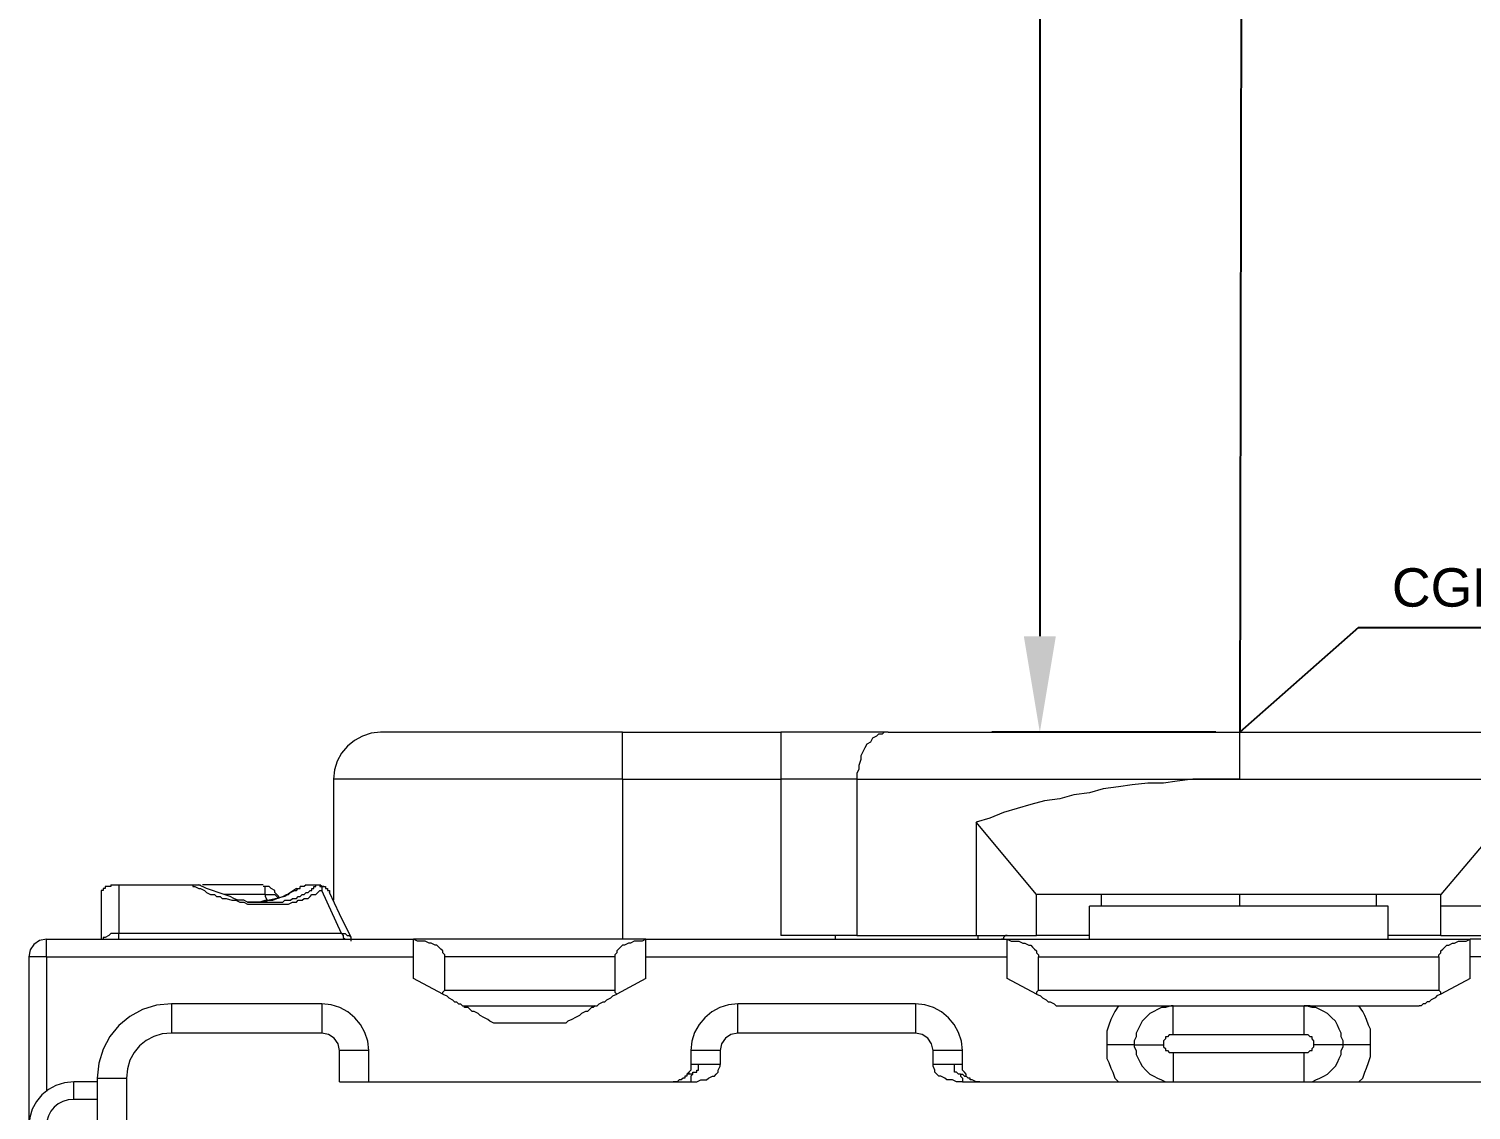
# Model space of a CAD drawing. Header units: millimetres. Extents: x 62 to 1873, y 998 to 1938.
# Drawn here: x 1383.45 to 1420.99, y 1469.76 to 1497.91 of the extents above; entities that cross this region are included whole.
import ezdxf

# ---------------------------------------------------------------- set-up
doc = ezdxf.new("R2010")
doc.units = ezdxf.units.MM
doc.layers.add('AM60', color=3, linetype='Continuous', lineweight=25)
doc.layers.add('AM_6', color=3, linetype='Continuous', lineweight=25)
doc.styles.get("Standard").update_dxf_attribs({"font": 'arial.ttf'})
doc.dimstyles.new('ISO-25', dxfattribs={"dimtxt": 2.5, "dimasz": 2.5, "dimexe": 1.25, "dimexo": 0.625, "dimtad": 1, "dimtxsty": 'Standard', "dimcen": 2.5, "dimadec": 0, "dimazin": 0, "dimtfac": 1, "dimtmove": 0, "dimatfit": 3, "dimfxl": 1, "dimarcsym": 0})

# ---------------------------------------------------------------- blocks, each defined once
blk = doc.blocks.new('A$C7FD7605A')
at = {"layer": 'AM_6', "lineweight": 9}
for points in [[(13.365, 62.876), (13.075, 62.846), (12.802, 62.759), (12.553, 62.622), (12.335, 62.442), (12.154, 62.225), (12.016, 61.976), (11.929, 61.704), (11.899, 61.413)], [(20.932, 62.876), (20.566, 62.876), (20.262, 62.876), (19.896, 62.876), (19.591, 62.876), (19.221, 62.876), (18.917, 62.876), (18.551, 62.876), (18.246, 62.876), (17.941, 62.876), (17.636, 62.876), (17.332, 62.876), (17.027, 62.876), (16.722, 62.876), (16.478, 62.876), (16.173, 62.876), (15.93, 62.876), (15.682, 62.876), (15.438, 62.876), (15.194, 62.876), (15.011, 62.876), (14.768, 62.876), (14.585, 62.876), (14.402, 62.876), (14.28, 62.876), (14.097, 62.876), (13.975, 62.876), (13.853, 62.876), (13.731, 62.876), (13.609, 62.876), (13.548, 62.876), (13.487, 62.876), (13.426, 62.876), (13.365, 62.876)], [(20.932, 62.876), (25.874, 62.876)], [(29.23, 62.876), (28.986, 62.876), (28.804, 62.876), (28.56, 62.876), (28.316, 62.876), (28.072, 62.876), (27.828, 62.876), (27.523, 62.876), (27.28, 62.876), (26.971, 62.876), (26.727, 62.876), (26.422, 62.876), (26.178, 62.876), (25.874, 62.876)], [(29.23, 62.876), (29.596, 62.876), (29.962, 62.876), (30.389, 62.876), (30.815, 62.876), (31.185, 62.876), (31.612, 62.876), (32.038, 62.876), (32.526, 62.876), (32.953, 62.876), (33.379, 62.876), (33.867, 62.876), (34.355, 62.876), (34.785, 62.876), (35.273, 62.876), (35.761, 62.876), (36.248, 62.876), (36.736, 62.876), (37.224, 62.876), (37.711, 62.876), (38.199, 62.876), (38.691, 62.876), (39.178, 62.876), (39.666, 62.876), (40.215, 62.876)], [(40.215, 62.876), (57.912, 62.876)], [(11.899, 61.413), (11.899, 57.626)], [(40.215, 61.413), (39.727, 61.413), (39.239, 61.413), (38.751, 61.413), (38.26, 61.352), (37.833, 61.291), (37.346, 61.291), (36.858, 61.231), (36.431, 61.17), (35.944, 61.109), (35.517, 60.987), (35.029, 60.926), (34.599, 60.8), (34.111, 60.739), (33.684, 60.617), (33.257, 60.495), (32.831, 60.373), (32.404, 60.19), (31.977, 60.068)], [(40.215, 61.413), (49.549, 61.413)], [(49.549, 61.413), (46.501, 57.809)], [(33.867, 57.809), (31.977, 60.068)], [(31.977, 60.068), (31.977, 56.529)], [(4.945, 58.114), (4.945, 58.053), (4.884, 58.053), (4.823, 58.053), (4.762, 58.053), (4.762, 57.992), (4.702, 57.992), (4.702, 57.931), (4.641, 57.931), (4.641, 57.87), (4.641, 57.809), (4.641, 57.748)], [(4.641, 57.748), (4.641, 56.407)], [(4.945, 58.114), (5.006, 58.114), (5.067, 58.114), (5.128, 58.114), (5.189, 58.114)], [(5.189, 58.114), (7.506, 58.114)], [(7.506, 58.114), (7.567, 58.114), (7.628, 58.114), (7.689, 58.114), (7.75, 58.114)], [(9.582, 57.565), (9.46, 57.565), (9.338, 57.565), (9.216, 57.565), (9.094, 57.626), (8.912, 57.626), (8.79, 57.687), (8.668, 57.748), (8.485, 57.809), (8.302, 57.87), (8.115, 57.931), (7.932, 57.992), (7.689, 58.114)], [(9.704, 58.114), (9.521, 58.114), (9.338, 58.114), (9.094, 58.114), (8.851, 58.114), (8.668, 58.114), (8.424, 58.114), (8.241, 58.114), (7.993, 58.114), (7.81, 58.114)], [(9.216, 57.565), (9.338, 57.565), (9.46, 57.565), (9.521, 57.565), (9.582, 57.565), (9.643, 57.565), (9.704, 57.565), (9.765, 57.565), (9.826, 57.565), (9.887, 57.565), (9.948, 57.565), (10.009, 57.565), (10.07, 57.565), (10.131, 57.565), (10.192, 57.565), (10.253, 57.565), (10.314, 57.565), (10.375, 57.626), (10.436, 57.626), (10.557, 57.626), (10.618, 57.687), (10.74, 57.687), (10.801, 57.748), (10.862, 57.748), (10.923, 57.809), (10.984, 57.809), (11.045, 57.87), (11.106, 57.87), (11.167, 57.931), (11.228, 57.931), (11.228, 57.992), (11.289, 57.992), (11.289, 58.053), (11.35, 58.053), (11.35, 58.114)], [(10.74, 57.992), (10.557, 57.87), (10.375, 57.748), (10.131, 57.687), (9.887, 57.626), (9.704, 57.565), (9.46, 57.565)], [(9.521, 57.565), (9.582, 57.565), (9.765, 57.626), (10.009, 57.626), (10.131, 57.687), (10.314, 57.748), (10.436, 57.809), (10.497, 57.809), (10.557, 57.87), (10.679, 57.931), (10.74, 57.931), (10.801, 57.992), (10.862, 57.992), (10.862, 58.053)], [(9.765, 57.809), (9.765, 57.87), (9.765, 57.931), (9.765, 57.992), (9.765, 58.053), (9.704, 58.053)], [(10.192, 57.687), (10.192, 57.748), (10.131, 57.809), (10.07, 57.87), (10.07, 57.931), (9.948, 57.992), (9.887, 58.053), (9.826, 58.053), (9.704, 58.053)], [(9.765, 57.809), (9.765, 57.748), (9.826, 57.626)], [(9.765, 57.809), (9.826, 57.809), (9.887, 57.809), (9.948, 57.809), (10.009, 57.809), (10.07, 57.809), (10.131, 57.748), (10.192, 57.687)], [(10.74, 57.992), (10.801, 57.992), (10.862, 57.992), (10.862, 58.053)], [(11.045, 58.114), (10.984, 58.053), (10.923, 58.053), (10.862, 58.053)], [(11.045, 58.114), (11.35, 58.114)], [(11.35, 58.114), (11.411, 58.114)], [(11.411, 58.114), (11.472, 58.114), (11.472, 58.053), (11.533, 58.053)], [(11.411, 58.114), (11.472, 58.114)], [(11.594, 58.053), (11.533, 58.053), (11.472, 58.114)], [(11.533, 58.053), (11.533, 57.992), (11.533, 57.931)], [(11.533, 58.053), (11.594, 58.053)], [(11.594, 58.053), (11.655, 58.053), (11.655, 57.992), (11.716, 57.992), (11.716, 57.931), (11.777, 57.931), (11.777, 57.87)], [(12.451, 56.468), (12.085, 57.2), (11.777, 57.87)], [(46.501, 57.809), (33.867, 57.809)], [(33.867, 56.529), (33.867, 57.809)], [(35.883, 57.809), (35.883, 57.443)], [(44.486, 57.443), (44.486, 57.809)], [(46.501, 57.443), (46.501, 57.809)], [(9.826, 57.565), (9.704, 57.565), (9.582, 57.565)], [(44.851, 57.443), (44.668, 57.443), (44.486, 57.443), (44.303, 57.443), (44.059, 57.443), (43.876, 57.443), (43.632, 57.443), (43.388, 57.443), (43.144, 57.443), (42.84, 57.443), (42.596, 57.443), (42.352, 57.443), (42.043, 57.443), (41.8, 57.443), (41.495, 57.443), (41.19, 57.443), (40.946, 57.443), (40.641, 57.443), (40.336, 57.443), (40.032, 57.443), (39.727, 57.443), (39.483, 57.443), (39.178, 57.443), (38.873, 57.443), (38.569, 57.443), (38.321, 57.443), (38.016, 57.443), (37.772, 57.443), (37.528, 57.443), (37.224, 57.443), (36.98, 57.443), (36.736, 57.443), (36.492, 57.443), (36.309, 57.443), (36.065, 57.443), (35.883, 57.443), (35.7, 57.443), (35.517, 57.443)], [(35.517, 56.407), (35.517, 57.443)], [(44.851, 56.407), (44.851, 57.443)], [(49.061, 57.443), (46.501, 57.443)], [(46.501, 56.529), (46.501, 57.443)], [(2.93, 56.407), (2.716, 56.364), (2.541, 56.247), (2.424, 56.073), (2.381, 55.858)], [(2.93, 56.407), (14.402, 56.407)], [(5.189, 56.59), (5.128, 56.59), (5.006, 56.59), (4.945, 56.59), (4.884, 56.529), (4.762, 56.468), (4.702, 56.468), (4.702, 56.407)], [(5.128, 56.407), (5.189, 56.407), (5.189, 56.468), (5.189, 56.529), (5.189, 56.59)], [(12.146, 56.59), (12.207, 56.529), (12.207, 56.468), (12.268, 56.407), (12.329, 56.407), (12.39, 56.407)], [(12.146, 56.59), (12.207, 56.59), (12.268, 56.59), (12.329, 56.529), (12.39, 56.529), (12.451, 56.468)], [(12.451, 56.346), (12.451, 56.407), (12.451, 56.468)], [(15.377, 55.858), (15.377, 55.919), (15.316, 55.98), (15.316, 56.041), (15.255, 56.102), (15.194, 56.163), (15.133, 56.224), (15.072, 56.224), (14.95, 56.285), (14.889, 56.285), (14.768, 56.346), (14.646, 56.346), (14.524, 56.346), (14.402, 56.407)], [(21.664, 56.407), (14.402, 56.407)], [(14.402, 55.184), (14.402, 56.407)], [(21.664, 56.407), (21.542, 56.346), (21.42, 56.346), (21.298, 56.346), (21.176, 56.285), (21.115, 56.285), (20.993, 56.224), (20.932, 56.224), (20.871, 56.163), (20.81, 56.102), (20.749, 56.041), (20.749, 55.98), (20.688, 55.919), (20.688, 55.858)], [(21.664, 56.407), (32.953, 56.407)], [(21.664, 55.184), (21.664, 56.407)], [(28.255, 56.529), (28.072, 56.529), (27.889, 56.529), (27.706, 56.529), (27.462, 56.529), (27.28, 56.529), (27.032, 56.529), (26.849, 56.529), (26.605, 56.529), (26.361, 56.529), (26.118, 56.529), (25.874, 56.529)], [(27.584, 56.407), (27.584, 56.529)], [(28.255, 56.529), (28.682, 56.529), (29.108, 56.529), (29.596, 56.529), (30.023, 56.529), (30.51, 56.529), (31.002, 56.529), (31.49, 56.529), (31.977, 56.529)], [(31.977, 56.529), (33.867, 56.529)], [(32.038, 56.407), (32.038, 56.468), (32.038, 56.529)], [(32.953, 56.529), (32.892, 56.529), (32.831, 56.468), (32.831, 56.407), (32.77, 56.407)], [(32.953, 56.407), (33.075, 56.346), (33.197, 56.346), (33.318, 56.346), (33.44, 56.285), (33.501, 56.285), (33.623, 56.224), (33.684, 56.224), (33.745, 56.163), (33.806, 56.102), (33.867, 56.041), (33.867, 55.98), (33.928, 55.919), (33.928, 55.858)], [(32.953, 56.407), (47.415, 56.407)], [(32.953, 55.184), (32.953, 56.407)], [(35.517, 56.529), (35.273, 56.529), (35.09, 56.529), (34.907, 56.529), (34.785, 56.529), (34.599, 56.529), (34.477, 56.529), (34.355, 56.529), (34.233, 56.529), (34.172, 56.529), (34.05, 56.529), (33.989, 56.529), (33.928, 56.529), (33.867, 56.529)], [(46.501, 56.529), (46.44, 56.529), (46.379, 56.529), (46.318, 56.529), (46.196, 56.529), (46.135, 56.529), (46.01, 56.529), (45.888, 56.529), (45.766, 56.529), (45.583, 56.529), (45.461, 56.529), (45.278, 56.529), (45.095, 56.529), (44.851, 56.529)], [(46.44, 55.858), (46.44, 55.919), (46.501, 55.98), (46.501, 56.041), (46.562, 56.102), (46.623, 56.163), (46.684, 56.224), (46.745, 56.224), (46.867, 56.285), (46.928, 56.285), (47.05, 56.346), (47.172, 56.346), (47.294, 56.346), (47.415, 56.407)], [(46.501, 56.529), (51.869, 56.529)], [(58.765, 56.407), (47.415, 56.407)], [(47.415, 55.184), (47.415, 56.407)], [(2.381, 55.858), (2.381, 50.547)], [(15.377, 54.818), (15.377, 55.858)], [(20.688, 55.858), (20.688, 54.818)], [(33.928, 54.818), (33.928, 55.858)], [(46.44, 55.858), (46.44, 54.818)], [(15.316, 54.696), (14.402, 55.184)], [(21.664, 55.184), (20.749, 54.696)], [(33.867, 54.696), (32.953, 55.184)], [(47.415, 55.184), (46.501, 54.696)], [(15.316, 54.696), (15.316, 54.757), (15.377, 54.818)], [(15.316, 54.696), (15.438, 54.635), (15.499, 54.574), (15.621, 54.513), (15.682, 54.453), (15.743, 54.453), (15.808, 54.392), (15.869, 54.392), (15.93, 54.331), (15.991, 54.331)], [(20.079, 54.331), (20.14, 54.331), (20.201, 54.392), (20.323, 54.453), (20.383, 54.453), (20.444, 54.513), (20.566, 54.574), (20.627, 54.635), (20.749, 54.696)], [(20.688, 54.818), (20.688, 54.757), (20.749, 54.696)], [(33.928, 54.818), (33.867, 54.757), (33.867, 54.696)], [(33.867, 54.696), (33.989, 54.635), (34.05, 54.574), (34.172, 54.513), (34.233, 54.453), (34.294, 54.453), (34.416, 54.392), (34.477, 54.331), (34.538, 54.331)], [(46.501, 54.696), (46.379, 54.635), (46.318, 54.574), (46.196, 54.513), (46.135, 54.453), (46.071, 54.453), (46.01, 54.392), (45.949, 54.392), (45.888, 54.331), (45.827, 54.331)], [(46.501, 54.696), (46.501, 54.757), (46.44, 54.818)], [(6.835, 54.392), (6.368, 54.345), (5.933, 54.21), (5.54, 53.996), (5.197, 53.713), (4.914, 53.37), (4.701, 52.975), (4.566, 52.54), (4.519, 52.071)], [(11.533, 54.392), (6.835, 54.392)], [(13, 52.929), (12.969, 53.219), (12.882, 53.491), (12.746, 53.74), (12.565, 53.957), (12.347, 54.138), (12.098, 54.274), (11.825, 54.361), (11.533, 54.392)], [(16.905, 53.782), (16.783, 53.843), (16.722, 53.904), (16.6, 53.965), (16.478, 54.026), (16.417, 54.087), (16.295, 54.148), (16.234, 54.148), (16.173, 54.209), (16.112, 54.27), (16.052, 54.27), (15.991, 54.27), (15.991, 54.331)], [(15.991, 54.331), (20.079, 54.331)], [(20.079, 54.331), (20.018, 54.27), (19.957, 54.27), (19.896, 54.209), (19.835, 54.148), (19.774, 54.148), (19.652, 54.087), (19.591, 54.026), (19.465, 53.965), (19.343, 53.904), (19.221, 53.843), (19.16, 53.782)], [(24.533, 54.392), (24.242, 54.361), (23.969, 54.274), (23.72, 54.138), (23.502, 53.957), (23.321, 53.74), (23.183, 53.491), (23.096, 53.219), (23.066, 52.929)], [(30.084, 54.392), (24.533, 54.392)], [(31.551, 52.929), (31.52, 53.219), (31.433, 53.491), (31.295, 53.74), (31.114, 53.957), (30.896, 54.138), (30.647, 54.274), (30.374, 54.361), (30.084, 54.392)], [(34.538, 54.331), (45.827, 54.331)], [(38.138, 54.331), (38.077, 54.331), (37.894, 54.27), (37.772, 54.27), (37.65, 54.209), (37.528, 54.148), (37.407, 54.087), (37.285, 53.965), (37.163, 53.843), (37.102, 53.721), (37.041, 53.599), (36.98, 53.477), (36.98, 53.355), (36.919, 53.233), (36.919, 53.172), (36.919, 53.111)], [(43.449, 53.111), (43.449, 53.172), (43.449, 53.233), (43.388, 53.355), (43.388, 53.477), (43.327, 53.599), (43.266, 53.721), (43.205, 53.843), (43.083, 53.965), (42.962, 54.087), (42.84, 54.148), (42.718, 54.209), (42.596, 54.27), (42.474, 54.27), (42.287, 54.331), (42.226, 54.331)], [(42.413, 54.331), (42.352, 54.331), (42.287, 54.331), (42.226, 54.331)], [(13, 51.949), (13, 52.929)], [(23.066, 52.929), (23.066, 52.498)], [(31.551, 52.498), (31.551, 52.929)], [(36.919, 53.111), (36.858, 53.111), (36.797, 53.111), (36.736, 53.111), (36.614, 53.111), (36.553, 53.111), (36.431, 53.111), (36.37, 53.111), (36.248, 53.111), (36.126, 53.111), (36.065, 53.111)], [(36.919, 53.111), (36.98, 53.111), (37.041, 53.111), (37.102, 53.111), (37.163, 53.111), (37.224, 53.111), (37.346, 53.111), (37.407, 53.111), (37.528, 53.111), (37.65, 53.111), (37.772, 53.111), (37.833, 53.111)], [(36.919, 53.111), (36.919, 53.05), (36.98, 52.929), (36.98, 52.807), (37.041, 52.685), (37.102, 52.559), (37.163, 52.437), (37.285, 52.315), (37.407, 52.193), (37.528, 52.132), (37.65, 52.071), (37.772, 52.01), (37.894, 51.949), (38.077, 51.949), (38.138, 51.949)], [(42.226, 51.949), (42.287, 51.949), (42.474, 51.949), (42.596, 52.01), (42.718, 52.071), (42.84, 52.132), (42.962, 52.193), (43.083, 52.315), (43.205, 52.437), (43.266, 52.559), (43.327, 52.685), (43.388, 52.807), (43.388, 52.929), (43.449, 53.05), (43.449, 53.111)], [(43.449, 53.111), (43.388, 53.111), (43.327, 53.111), (43.266, 53.111), (43.205, 53.111), (43.144, 53.111), (43.023, 53.111), (42.962, 53.111), (42.84, 53.111), (42.718, 53.111), (42.657, 53.111), (42.535, 53.111)], [(44.303, 53.111), (44.242, 53.111), (44.12, 53.111), (43.998, 53.111), (43.937, 53.111), (43.815, 53.111), (43.754, 53.111), (43.632, 53.111), (43.571, 53.111), (43.51, 53.111), (43.449, 53.111)], [(23.066, 52.498), (23.066, 52.437), (23.066, 52.315), (23.005, 52.254), (22.944, 52.193)], [(23.066, 52.315), (23.005, 52.254), (23.005, 52.193)], [(23.31, 52.498), (23.249, 52.498), (23.188, 52.498), (23.127, 52.498), (23.066, 52.498)], [(23.066, 51.949), (23.188, 51.949), (23.249, 51.949), (23.374, 52.01), (23.435, 52.01), (23.557, 52.01), (23.618, 52.071), (23.74, 52.132), (23.801, 52.132), (23.862, 52.193), (23.923, 52.254), (23.923, 52.315), (23.984, 52.437), (23.984, 52.498)], [(23.984, 52.498), (23.862, 52.498), (23.801, 52.498), (23.679, 52.498), (23.557, 52.498), (23.496, 52.498), (23.435, 52.498), (23.31, 52.498)], [(31.551, 51.949), (31.429, 51.949), (31.368, 51.949), (31.246, 52.01), (31.185, 52.01), (31.063, 52.01), (31.002, 52.071), (30.876, 52.132), (30.815, 52.132), (30.754, 52.193), (30.693, 52.254), (30.693, 52.315), (30.632, 52.437), (30.632, 52.498)], [(31.307, 52.498), (31.185, 52.498), (31.124, 52.498), (31.002, 52.498), (30.937, 52.498), (30.815, 52.498), (30.754, 52.498), (30.632, 52.498)], [(31.551, 52.498), (31.49, 52.498), (31.429, 52.498), (31.368, 52.498), (31.307, 52.498)], [(31.673, 52.132), (31.673, 52.193), (31.612, 52.254), (31.551, 52.315), (31.551, 52.437), (31.551, 52.498)], [(3.783, 51.949), (3.496, 51.922), (3.23, 51.842), (2.991, 51.715), (2.785, 51.545), (2.616, 51.339), (2.489, 51.101), (2.409, 50.835), (2.381, 50.547)], [(4.519, 51.949), (3.783, 51.949)], [(4.519, 52.071), (4.519, 43.83)], [(12.085, 51.949), (23.066, 51.949)], [(22.7, 52.01), (22.639, 51.949), (22.517, 51.949)], [(22.944, 52.193), (22.944, 52.132), (22.883, 52.132), (22.883, 52.071), (22.822, 52.071), (22.761, 52.01), (22.7, 52.01)], [(23.005, 52.193), (22.944, 52.193)], [(31.551, 51.949), (48.635, 51.949)], [(31.733, 52.071), (31.673, 52.132)], [(31.855, 52.01), (31.794, 52.01), (31.794, 52.071), (31.733, 52.071)], [(32.099, 51.949), (31.977, 51.949), (31.855, 52.01)]]:
    blk.add_lwpolyline(points, dxfattribs=at)
at = {"layer": 'AM_6', "lineweight": 5}
for points in [[(20.932, 61.413), (20.932, 61.596), (20.932, 61.718), (20.932, 61.84), (20.932, 62.023), (20.932, 62.145), (20.932, 62.267), (20.932, 62.389), (20.932, 62.511), (20.932, 62.572), (20.932, 62.694), (20.932, 62.755), (20.932, 62.815), (20.932, 62.876)], [(25.874, 62.876), (25.874, 62.815), (25.874, 62.755), (25.874, 62.694), (25.874, 62.572), (25.874, 62.511), (25.874, 62.389), (25.874, 62.267), (25.874, 62.145), (25.874, 62.023), (25.874, 61.84), (25.874, 61.718), (25.874, 61.596), (25.874, 61.413)], [(29.23, 62.876), (29.108, 62.876), (29.047, 62.815), (28.926, 62.815), (28.865, 62.755), (28.743, 62.694), (28.682, 62.572), (28.56, 62.511), (28.499, 62.389), (28.438, 62.267), (28.377, 62.145), (28.377, 62.023), (28.316, 61.84), (28.316, 61.718), (28.255, 61.596), (28.255, 61.413)], [(40.215, 61.413), (40.215, 61.596), (40.215, 61.718), (40.215, 61.84), (40.215, 62.023), (40.215, 62.145), (40.215, 62.267), (40.215, 62.389), (40.215, 62.511), (40.215, 62.572), (40.215, 62.694), (40.215, 62.755), (40.215, 62.815), (40.215, 62.876)], [(20.932, 61.413), (20.566, 61.413), (20.201, 61.413), (19.774, 61.413), (19.404, 61.413), (19.039, 61.413), (18.673, 61.413), (18.368, 61.413), (18.002, 61.413), (17.636, 61.413), (17.271, 61.413), (16.966, 61.413), (16.6, 61.413), (16.295, 61.413), (15.991, 61.413), (15.682, 61.413), (15.377, 61.413), (15.072, 61.413), (14.829, 61.413), (14.524, 61.413), (14.28, 61.413), (14.036, 61.413), (13.792, 61.413), (13.609, 61.413), (13.365, 61.413), (13.183, 61.413), (13, 61.413), (12.817, 61.413), (12.695, 61.413), (12.512, 61.413), (12.39, 61.413), (12.268, 61.413), (12.207, 61.413), (12.085, 61.413), (12.024, 61.413), (11.963, 61.413), (11.899, 61.413)], [(20.932, 61.413), (20.932, 56.407)], [(20.932, 61.413), (25.874, 61.413)], [(28.255, 61.413), (28.072, 61.413), (27.889, 61.413), (27.706, 61.413), (27.462, 61.413), (27.28, 61.413), (27.032, 61.413), (26.849, 61.413), (26.605, 61.413), (26.361, 61.413), (26.118, 61.413), (25.874, 61.413)], [(25.874, 61.413), (25.874, 56.529)], [(28.255, 61.413), (28.682, 61.413), (29.047, 61.413), (29.474, 61.413), (29.901, 61.413), (30.328, 61.413), (30.754, 61.413), (31.246, 61.413), (31.673, 61.413), (32.16, 61.413), (32.587, 61.413), (33.075, 61.413), (33.562, 61.413), (34.05, 61.413), (34.538, 61.413), (35.029, 61.413), (35.578, 61.413), (36.065, 61.413), (36.553, 61.413), (37.102, 61.413), (37.589, 61.413), (38.077, 61.413), (38.63, 61.413), (39.117, 61.413), (39.666, 61.413), (40.215, 61.413)], [(28.255, 61.413), (28.255, 56.529)], [(5.189, 58.114), (5.189, 56.59)], [(7.506, 58.114), (7.506, 58.053), (7.567, 58.053), (7.689, 57.992), (7.75, 57.992), (7.871, 57.931), (7.932, 57.87), (8.054, 57.809), (8.115, 57.809), (8.18, 57.809), (8.241, 57.748), (8.302, 57.748), (8.363, 57.748), (8.424, 57.687), (8.485, 57.687), (8.546, 57.687), (8.729, 57.626), (8.851, 57.626), (8.973, 57.565), (9.094, 57.565), (9.216, 57.504), (9.338, 57.504), (9.46, 57.504), (9.582, 57.504), (9.643, 57.504), (9.704, 57.504), (9.765, 57.504), (9.826, 57.504), (9.887, 57.504), (9.948, 57.504), (10.009, 57.504), (10.07, 57.504), (10.131, 57.504), (10.192, 57.504), (10.253, 57.504), (10.314, 57.504), (10.375, 57.504), (10.436, 57.504), (10.497, 57.504), (10.618, 57.565), (10.74, 57.565), (10.801, 57.626), (10.923, 57.626), (10.984, 57.687), (11.106, 57.687), (11.167, 57.748), (11.228, 57.809), (11.35, 57.809), (11.411, 57.87), (11.472, 57.931), (11.533, 57.931)], [(8.607, 57.809), (8.546, 57.809), (8.485, 57.809)], [(9.765, 57.809), (9.582, 57.809), (9.338, 57.809), (9.155, 57.809), (8.973, 57.809), (8.79, 57.809), (8.607, 57.809)], [(12.146, 56.59), (11.533, 57.931)], [(40.215, 57.443), (40.215, 57.809)], [(2.93, 55.858), (2.93, 55.919), (2.93, 56.041), (2.93, 56.102), (2.93, 56.163), (2.93, 56.224), (2.93, 56.285), (2.93, 56.346), (2.93, 56.407)], [(12.146, 56.59), (5.189, 56.59)], [(2.93, 55.858), (2.808, 55.858), (2.747, 55.858), (2.625, 55.858), (2.564, 55.858), (2.503, 55.858), (2.442, 55.858), (2.381, 55.858)], [(2.93, 55.858), (2.93, 51.645)], [(2.93, 55.858), (14.402, 55.858)], [(20.688, 55.858), (15.377, 55.858)], [(21.664, 55.858), (32.953, 55.858)], [(33.928, 55.858), (46.44, 55.858)], [(58.765, 55.858), (47.415, 55.858)], [(15.377, 54.818), (20.688, 54.818)], [(33.928, 54.818), (46.44, 54.818)], [(6.835, 54.392), (6.835, 54.331), (6.835, 54.27), (6.835, 54.209), (6.835, 54.148), (6.835, 54.026), (6.835, 53.965), (6.835, 53.843), (6.835, 53.721), (6.835, 53.599), (6.835, 53.477)], [(11.533, 54.392), (11.533, 54.331), (11.533, 54.27), (11.533, 54.209), (11.533, 54.148), (11.533, 54.026), (11.533, 53.965), (11.533, 53.843), (11.533, 53.721), (11.533, 53.599), (11.533, 53.477)], [(24.533, 53.477), (24.533, 53.599), (24.533, 53.721), (24.533, 53.843), (24.533, 53.965), (24.533, 54.026), (24.533, 54.148), (24.533, 54.209), (24.533, 54.27), (24.533, 54.331), (24.533, 54.392)], [(30.084, 54.392), (30.084, 54.331), (30.084, 54.27), (30.084, 54.209), (30.084, 54.148), (30.084, 54.026), (30.084, 53.965), (30.084, 53.843), (30.084, 53.721), (30.084, 53.599), (30.084, 53.477)], [(36.431, 54.331), (36.309, 54.148), (36.248, 54.026), (36.187, 53.904), (36.126, 53.721), (36.065, 53.538), (36.065, 53.294), (36.065, 53.233), (36.065, 53.111)], [(38.138, 53.416), (38.138, 53.477), (38.138, 53.599), (38.138, 53.721), (38.138, 53.782), (38.138, 53.904), (38.138, 54.026), (38.138, 54.087), (38.138, 54.148), (38.138, 54.209), (38.138, 54.27), (38.138, 54.331)], [(42.226, 53.416), (42.226, 53.477), (42.226, 53.599), (42.226, 53.721), (42.226, 53.782), (42.226, 53.904), (42.226, 54.026), (42.226, 54.087), (42.226, 54.148), (42.226, 54.209), (42.226, 54.27), (42.226, 54.331)], [(44.303, 53.111), (44.303, 53.233), (44.303, 53.294), (44.303, 53.416), (44.303, 53.599), (44.242, 53.721), (44.181, 53.904), (44.12, 54.026), (44.059, 54.148), (43.937, 54.331)], [(19.16, 53.782), (16.905, 53.782)], [(6.835, 53.477), (6.547, 53.449), (6.282, 53.369), (6.043, 53.242), (5.837, 53.073), (5.668, 52.866), (5.541, 52.627), (5.461, 52.36), (5.433, 52.071)], [(11.533, 53.477), (6.835, 53.477)], [(12.085, 52.929), (12.042, 53.143), (11.923, 53.317), (11.748, 53.434), (11.533, 53.477)], [(24.533, 53.477), (24.318, 53.434), (24.144, 53.317), (24.027, 53.143), (23.984, 52.929)], [(30.084, 53.477), (24.533, 53.477)], [(30.632, 52.929), (30.59, 53.143), (30.472, 53.317), (30.298, 53.434), (30.084, 53.477)], [(38.138, 53.416), (38.077, 53.416), (38.016, 53.416), (37.955, 53.355), (37.894, 53.355), (37.894, 53.294), (37.833, 53.233), (37.833, 53.172), (37.833, 53.111)], [(42.226, 53.416), (38.138, 53.416)], [(42.535, 53.111), (42.535, 53.172), (42.535, 53.233), (42.474, 53.294), (42.474, 53.355), (42.413, 53.355), (42.352, 53.416), (42.287, 53.416), (42.226, 53.416)], [(13, 52.929), (12.939, 52.929), (12.878, 52.929), (12.817, 52.929), (12.756, 52.929), (12.634, 52.929), (12.512, 52.929), (12.451, 52.929), (12.329, 52.929), (12.207, 52.929), (12.085, 52.929)], [(12.085, 51.949), (12.085, 52.929)], [(23.984, 52.929), (23.862, 52.929), (23.74, 52.929), (23.618, 52.929), (23.496, 52.929), (23.435, 52.929), (23.31, 52.929), (23.249, 52.929), (23.188, 52.929), (23.127, 52.929), (23.066, 52.929)], [(23.984, 52.929), (23.984, 52.498)], [(31.551, 52.929), (31.49, 52.929), (31.429, 52.929), (31.368, 52.929), (31.307, 52.929), (31.185, 52.929), (31.063, 52.929), (31.002, 52.929), (30.876, 52.929), (30.754, 52.929), (30.632, 52.929)], [(30.632, 52.498), (30.632, 52.929)], [(36.065, 53.111), (36.065, 53.05), (36.065, 52.989), (36.065, 52.807), (36.065, 52.685), (36.126, 52.559), (36.187, 52.376), (36.248, 52.254), (36.309, 52.071), (36.431, 51.949)], [(37.833, 53.111), (37.833, 53.05), (37.894, 52.989), (37.894, 52.929), (37.955, 52.929), (38.016, 52.868), (38.077, 52.868), (38.138, 52.868)], [(38.138, 52.868), (38.138, 52.746), (38.138, 52.685), (38.138, 52.559), (38.138, 52.437), (38.138, 52.376), (38.138, 52.254), (38.138, 52.193), (38.138, 52.132), (38.138, 52.071), (38.138, 52.01), (38.138, 51.949)], [(38.138, 52.868), (42.226, 52.868)], [(42.226, 52.868), (42.287, 52.868), (42.352, 52.868), (42.413, 52.929), (42.474, 52.929), (42.474, 52.989), (42.535, 53.05), (42.535, 53.111)], [(42.226, 51.949), (42.226, 52.01), (42.226, 52.071), (42.226, 52.132), (42.226, 52.193), (42.226, 52.254), (42.226, 52.376), (42.226, 52.437), (42.226, 52.559), (42.226, 52.685), (42.226, 52.746), (42.226, 52.868)], [(43.937, 51.949), (44.059, 52.071), (44.12, 52.254), (44.181, 52.376), (44.242, 52.559), (44.303, 52.746), (44.303, 52.989), (44.303, 53.05), (44.303, 53.111)], [(23.127, 52.193), (23.127, 52.254), (23.188, 52.254), (23.249, 52.254), (23.249, 52.315), (23.31, 52.315), (23.31, 52.376), (23.31, 52.437), (23.31, 52.498)], [(31.49, 52.193), (31.429, 52.193), (31.368, 52.254), (31.307, 52.254), (31.307, 52.315), (31.307, 52.376), (31.307, 52.437), (31.307, 52.498)], [(3.783, 51.401), (3.783, 51.523), (3.783, 51.584), (3.783, 51.706), (3.783, 51.766), (3.783, 51.827), (3.783, 51.888), (3.783, 51.949)], [(4.519, 52.071), (4.58, 52.071), (4.641, 52.071), (4.702, 52.071), (4.762, 52.071), (4.884, 52.071), (4.945, 52.071), (5.067, 52.071), (5.189, 52.071), (5.311, 52.071), (5.433, 52.071)], [(5.433, 52.071), (5.433, 43.83)], [(23.127, 52.193), (23.066, 52.193), (23.005, 52.193), (22.944, 52.193), (22.944, 52.132)], [(23.127, 52.193), (23.066, 52.132), (23.066, 52.071), (23.066, 52.01), (23.066, 51.949)], [(31.49, 52.193), (31.49, 52.132), (31.551, 52.071), (31.551, 52.01), (31.551, 51.949)], [(31.49, 52.193), (31.551, 52.193), (31.612, 52.132), (31.673, 52.132)], [(3.783, 51.401), (3.607, 51.384), (3.444, 51.336), (3.299, 51.259), (3.174, 51.157), (3.071, 51.032), (2.995, 50.886), (2.947, 50.724), (2.93, 50.547)], [(4.519, 51.401), (3.783, 51.401)]]:
    blk.add_lwpolyline(points, dxfattribs=at)
blk = doc.blocks.new('*D101')
at = {"color": 0, "lineweight": -2, "transparency": 16777216}
for p, q in [((1414.426, 1526.719), (1408.515, 1526.719)), ((1409.765, 1524.219), (1409.765, 1482.097)), ((1414.342, 1479.597), (1408.515, 1479.597))]:
    blk.add_line(p, q, dxfattribs=at)
at = {"color": 0, "transparency": 16777216}
for points in [[(1409.349, 1524.219), (1410.182, 1524.219), (1409.765, 1526.719)], [(1409.349, 1482.097), (1410.182, 1482.097), (1409.765, 1479.597)]]:
    blk.add_solid(points, dxfattribs=at)
at = {"layer": 'Defpoints', "color": 0, "transparency": 16777216}
for p in [(1415.051, 1526.719), (1409.765, 1479.597), (1414.967, 1479.597)]:
    blk.add_point(p, dxfattribs=at)
at = {"color": 3, "transparency": 16777216, "insert": (1407.864, 1503.158), "char_height": 2.5, "attachment_point": 5, "rotation": 90}
blk.add_mtext('600', dxfattribs=at)

msp = doc.modelspace()

# ---------------------------------------------------------------- linework, layer by layer
msp.add_line((1415.17, 1594.474), (1414.967, 1479.597))
at = {"color": 1}
for q in [(1414.967, 1479.597), (1431.971, 1482.323)]:
    msp.add_line((1418.056, 1482.323), q, dxfattribs=at)

# ---------------------------------------------------------------- block references
at = {"xscale": 0.833, "yscale": 0.833, "zscale": 0.833}
msp.add_blockref('A$C7FD7605A', (1381.468, 1427.221), dxfattribs=at)

# ---------------------------------------------------------------- texts
at = {"layer": 'AM60', "lineweight": 5}
msp.add_text('CGH/CAH3屏蔽层到此处', height=1, dxfattribs=at).set_placement((1418.927, 1482.869))

# ---------------------------------------------------------------- dimensions: what is measured, and where the dimension line sits
at = {"color": 1}
dim = msp.add_linear_dim(base=(1409.765, 1479.597), p1=(1415.051, 1526.719), p2=(1414.967, 1479.597), angle=90, text='600', dimstyle='ISO-25', override={"dimclrt": 3}, dxfattribs=at)
dim.commit()
dim.dimension.update_dxf_attribs({"geometry": '*D101', "text_midpoint": (1407.864, 1503.158)})

doc.saveas('drawing.dxf')
